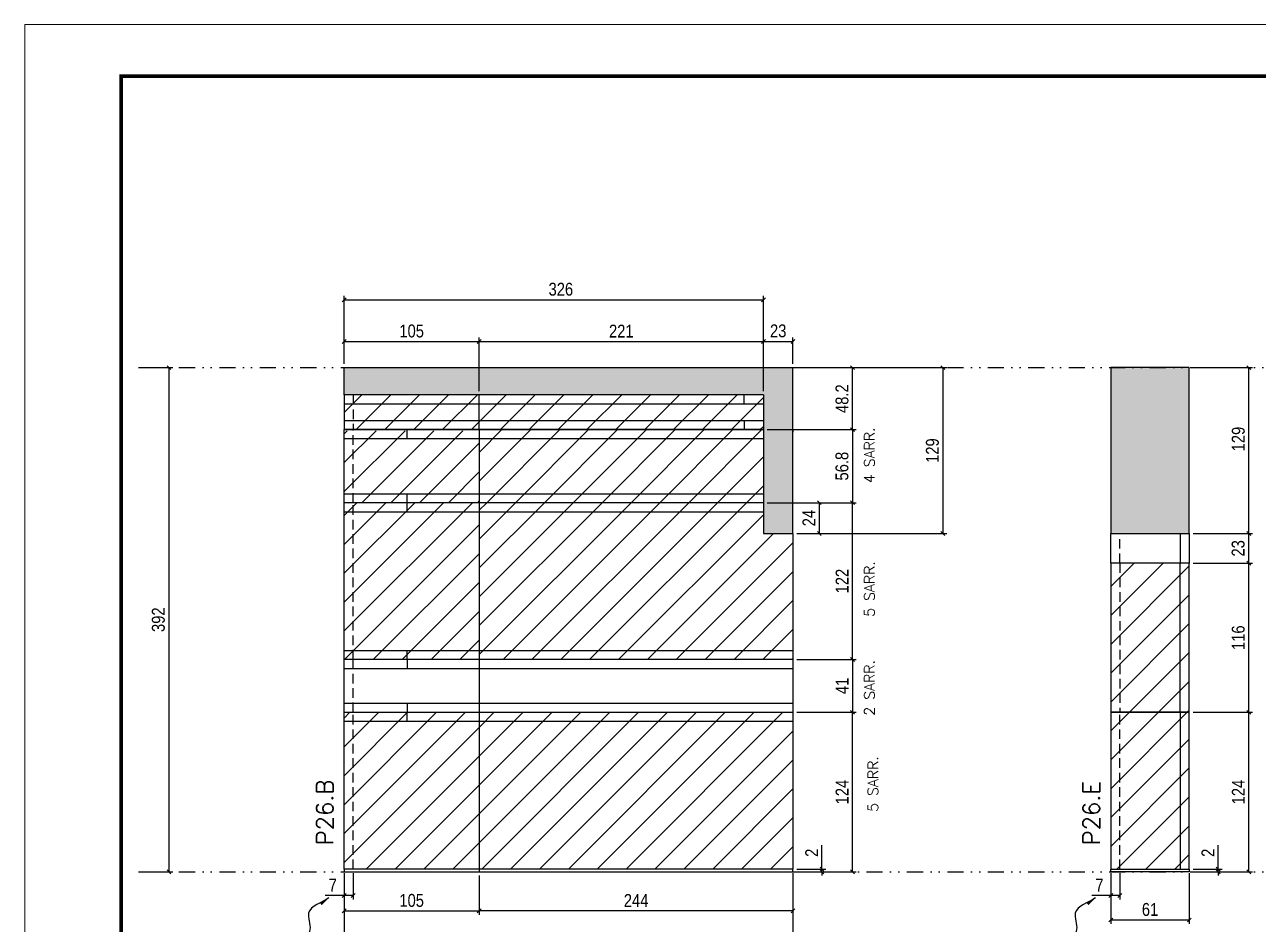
# Model space of a CAD drawing. Extents: x 28748 to 35002, y 14885 to 43501.
# Drawn here: x 33517 to 34476, y 40504 to 41204 of the extents above; entities that cross this region are included whole.
import ezdxf

# ---------------------------------------------------------------- set-up
doc = ezdxf.new("R2010")
doc.units = 0
for name, pattern in [('DASHED', [0.75, 0.5, -0.25]), ('DIVIDE2', [0.625, 0.25, -0.125, 0, -0.125, 0, -0.125]), ('HIDDEN', [0.375, 0.25, -0.125])]:
    doc.linetypes.add(name, pattern=pattern)
for name, color, linetype in [('COTA', 241, 'Continuous'), ('Nível', 160, 'Continuous'), ('Painéis', 200, 'Continuous'), ('SARR_2.2x7', 40, 'Continuous'), ('Sarrafo de Pressão', 42, 'HIDDEN')]:
    doc.layers.add(name, color=color, linetype=linetype)
for name, color, linetype, lineweight in [('Folhas', 255, 'Continuous', 9), ('Hachura', 251, 'Continuous', 9), ('SARRAFO DE PRESSAO', 251, 'DASHED', 9), ('Texto Seção', 7, 'Continuous', 15)]:
    doc.layers.add(name, color=color, linetype=linetype, lineweight=lineweight)
doc.styles.add('COTA TECNICA', font='techl___.ttf', dxfattribs={"height": 10})
doc.styles.add('COTA TECNICA-50', font='techl___.ttf', dxfattribs={"height": 10})
doc.styles.add('REGUA-120', font='ROMANS.shx', dxfattribs={"height": 15})
doc.styles.add('ROMANS', font='romans.shx')
doc.styles.get("Standard").update_dxf_attribs({"font": 'arial.ttf'})
doc.dimstyles.new('COTA PAINEL-50', dxfattribs={"dimtxt": 10, "dimasz": 3, "dimexe": 3, "dimexo": 3, "dimgap": 3, "dimtad": 1, "dimdec": 1, "dimzin": 12, "dimdsep": 46, "dimtxsty": 'COTA TECNICA-50', "dimblk1": 'OBLIQUE', "dimblk2": 'OBLIQUE', "dimsah": 1, "dimcen": 0.9, "dimclrd": 4, "dimclre": 4, "dimclrt": 240, "dimadec": 1, "dimazin": 3, "dimtfac": 1, "dimtdec": 1, "dimtmove": 0, "dimatfit": 3, "dimfxl": 1, "dimtolj": 1, "dimtzin": 12, "dimarcsym": 0})
doc.dimstyles.new('PAINEL', dxfattribs={"dimtxt": 10, "dimasz": 3, "dimexe": 3, "dimexo": 3, "dimgap": 3, "dimtad": 1, "dimdec": 1, "dimzin": 12, "dimdsep": 46, "dimtxsty": 'COTA TECNICA', "dimblk1": 'OBLIQUE', "dimblk2": 'OBLIQUE', "dimsah": 1, "dimcen": 0.9, "dimclrd": 4, "dimclre": 4, "dimclrt": 240, "dimadec": 1, "dimazin": 3, "dimtfac": 1, "dimtdec": 1, "dimtmove": 0, "dimatfit": 3, "dimfxl": 1, "dimtolj": 1, "dimtzin": 12, "dimarcsym": 0})
doc.dimstyles.get("Standard").update_dxf_attribs({"dimtxt": 0.18, "dimasz": 0.18, "dimexe": 0.18, "dimexo": 0.0625, "dimgap": 0.09, "dimtad": 0, "dimtih": 1, "dimtoh": 1, "dimdec": 4, "dimzin": 0, "dimdsep": 46, "dimtxsty": 'Standard', "dimcen": 0.09, "dimadec": 0, "dimazin": 0, "dimtfac": 1, "dimtdec": 4, "dimtofl": 0, "dimtmove": 0, "dimatfit": 3, "dimfxl": 1, "dimtolj": 1, "dimtzin": 0, "dimarcsym": 0})
pattern_1 = [(45, (-100272.658, 8260.539), (-11.2253202, 11.2253202), [])]
pattern_2 = [(45, (0, 19.8), (-11.22532, 11.22532), [])]
pattern_3 = [(45, (0, 41), (-11.22532, 11.22532), [])]

# ---------------------------------------------------------------- blocks, each defined once
blk = doc.blocks.new('9999999999')
at = {"layer": 'Folhas'}
blk.add_lwpolyline([(98138.98, 34190.21), (99623.98, 34190.21), (99623.98, 35240.21), (98138.98, 35240.21)], close=True, dxfattribs=at)
at = {"layer": 'Folhas', "color": 30, "const_width": 3}
blk.add_lwpolyline([(98213.98, 34230.21), (99583.98, 34230.21), (99583.98, 35200.21), (98213.98, 35200.21)], close=True, dxfattribs=at)
blk = doc.blocks.new('_Oblique')
at = {"color": 0, "linetype": 'ByBlock', "lineweight": -2}
blk.add_line((-0.5, -0.5), (0.5, 0.5), dxfattribs=at)
blk = doc.blocks.new('*D1463')
at = {"layer": 'COTA', "color": 4, "linetype": 'ByBlock', "lineweight": -2, "transparency": 16777216}
for p, q in [((33608.34, 40936.88), (33632.06, 40936.88)), ((33629.06, 40936.88), (33629.06, 40544.88)), ((33608.34, 40544.88), (33632.06, 40544.88))]:
    blk.add_line(p, q, dxfattribs=at)
at = {"layer": 'Defpoints', "color": 0, "linetype": 'ByBlock', "transparency": 16777216}
for p in [(33605.34, 40936.88), (33605.34, 40544.88), (33629.06, 40544.88)]:
    blk.add_point(p, dxfattribs=at)
at = {"layer": 'COTA', "color": 4, "linetype": 'ByBlock', "lineweight": -2, "transparency": 16777216, "xscale": 3, "yscale": 3, "zscale": 3}
for p, rotation in [((33629.06, 40936.88), 90), ((33629.06, 40544.88), 270)]:
    blk.add_blockref('_Oblique', p, dxfattribs=dict(at, rotation=rotation))
at = {"layer": 'COTA', "color": 240, "linetype": 'ByBlock', "transparency": 16777216, "insert": (33620.81, 40740.88), "char_height": 10, "attachment_point": 5, "rotation": 90, "style": 'COTA TECNICA'}
blk.add_mtext('\\A1;392', dxfattribs=at)
blk = doc.blocks.new('*D250')
at = {"layer": 'COTA', "color": 4, "lineweight": -2, "transparency": 16777216}
for p, q in [((33765.26, 40543.88), (33765.26, 40479.02)), ((34114.26, 40543.88), (34114.26, 40479.02)), ((34114.26, 40482.02), (33765.26, 40482.02))]:
    blk.add_line(p, q, dxfattribs=at)
at = {"layer": 'Defpoints', "color": 0, "transparency": 16777216}
for p in [(33765.26, 40546.88), (34114.26, 40546.88), (33765.26, 40482.02)]:
    blk.add_point(p, dxfattribs=at)
at = {"layer": 'COTA', "color": 4, "lineweight": -2, "transparency": 16777216, "xscale": 3, "yscale": 3, "zscale": 3, "rotation": 180}
blk.add_blockref('_Oblique', (33765.26, 40482.02), dxfattribs=at)
at = {"layer": 'COTA', "color": 4, "lineweight": -2, "transparency": 16777216, "xscale": 3, "yscale": 3, "zscale": 3}
blk.add_blockref('_Oblique', (34114.26, 40482.02), dxfattribs=at)
at = {"layer": 'COTA', "color": 240, "transparency": 16777216, "insert": (33939.76, 40490.27), "char_height": 10, "attachment_point": 5, "style": 'COTA TECNICA'}
blk.add_mtext('\\A1;349', dxfattribs=at)
blk = doc.blocks.new('*D251')
at = {"layer": 'COTA', "color": 4, "lineweight": -2, "transparency": 16777216}
for p, q in [((33765.26, 40541.88), (33765.26, 40523.37)), ((33772.26, 40543.88), (33772.26, 40523.37)), ((33765.26, 40526.37), (33750.53, 40526.37)), ((33772.26, 40526.37), (33765.26, 40526.37))]:
    blk.add_line(p, q, dxfattribs=at)
at = {"layer": 'Defpoints', "color": 0, "transparency": 16777216}
for p in [(33765.26, 40544.88), (33772.26, 40546.88), (33765.26, 40526.37)]:
    blk.add_point(p, dxfattribs=at)
at = {"layer": 'COTA', "color": 4, "lineweight": -2, "transparency": 16777216, "xscale": 3, "yscale": 3, "zscale": 3, "rotation": 180}
blk.add_blockref('_Oblique', (33765.26, 40526.37), dxfattribs=at)
at = {"layer": 'COTA', "color": 4, "lineweight": -2, "transparency": 16777216, "xscale": 3, "yscale": 3, "zscale": 3}
blk.add_blockref('_Oblique', (33772.26, 40526.37), dxfattribs=at)
at = {"layer": 'COTA', "color": 240, "transparency": 16777216, "insert": (33756.39, 40534.44), "char_height": 10, "attachment_point": 5, "style": 'COTA TECNICA-50'}
blk.add_mtext('\\A1;7', dxfattribs=at)
blk = doc.blocks.new('*D252')
at = {"layer": 'COTA', "color": 4, "lineweight": -2, "transparency": 16777216}
for p, q in [((34117.26, 40668.88), (34163.5, 40668.88)), ((34160.5, 40544.88), (34160.5, 40668.88)), ((34117.26, 40544.88), (34163.5, 40544.88))]:
    blk.add_line(p, q, dxfattribs=at)
at = {"layer": 'Defpoints', "color": 0, "transparency": 16777216}
for p in [(34114.26, 40668.88), (34160.5, 40668.88), (34114.26, 40544.88)]:
    blk.add_point(p, dxfattribs=at)
at = {"layer": 'COTA', "color": 4, "lineweight": -2, "transparency": 16777216, "xscale": 3, "yscale": 3, "zscale": 3}
for p, rotation in [((34160.5, 40668.88), 90), ((34160.5, 40544.88), 270)]:
    blk.add_blockref('_Oblique', p, dxfattribs=dict(at, rotation=rotation))
at = {"layer": 'COTA', "color": 240, "transparency": 16777216, "insert": (34152.43, 40606.88), "char_height": 10, "attachment_point": 5, "rotation": 90, "style": 'COTA TECNICA-50'}
blk.add_mtext('\\A1;124', dxfattribs=at)
blk = doc.blocks.new('*D253')
at = {"layer": 'COTA', "color": 4, "lineweight": -2, "transparency": 16777216}
for p, q in [((34136.79, 40546.88), (34136.79, 40565.68)), ((34117.26, 40546.88), (34139.79, 40546.88)), ((34117.26, 40544.88), (34139.79, 40544.88)), ((34136.79, 40544.88), (34136.79, 40546.88)), ((34136.79, 40544.88), (34136.79, 40541.88))]:
    blk.add_line(p, q, dxfattribs=at)
at = {"layer": 'Defpoints', "color": 0, "transparency": 16777216}
for p in [(34114.26, 40546.88), (34114.26, 40544.88), (34136.79, 40544.88)]:
    blk.add_point(p, dxfattribs=at)
at = {"layer": 'COTA', "color": 4, "lineweight": -2, "transparency": 16777216, "xscale": 3, "yscale": 3, "zscale": 3}
for p, rotation in [((34136.79, 40546.88), 270), ((34136.79, 40544.88), 90)]:
    blk.add_blockref('_Oblique', p, dxfattribs=dict(at, rotation=rotation))
at = {"layer": 'COTA', "color": 240, "transparency": 16777216, "insert": (34128.79, 40559.62), "char_height": 10, "attachment_point": 5, "rotation": 90, "style": 'COTA TECNICA-50'}
blk.add_mtext('\\A1;2', dxfattribs=at)
blk = doc.blocks.new('*D254')
at = {"layer": 'COTA', "color": 4, "linetype": 'ByBlock', "lineweight": -2, "transparency": 16777216}
for p, q in [((34117.26, 40831.88), (34163.5, 40831.88)), ((34160.5, 40709.88), (34160.5, 40831.88)), ((34117.26, 40709.88), (34163.5, 40709.88))]:
    blk.add_line(p, q, dxfattribs=at)
at = {"layer": 'Defpoints', "color": 0, "linetype": 'ByBlock', "transparency": 16777216}
for p in [(34114.26, 40831.88), (34160.5, 40831.88), (34114.26, 40709.88)]:
    blk.add_point(p, dxfattribs=at)
at = {"layer": 'COTA', "color": 4, "linetype": 'ByBlock', "lineweight": -2, "transparency": 16777216, "xscale": 3, "yscale": 3, "zscale": 3}
for p, rotation in [((34160.5, 40831.88), 90), ((34160.5, 40709.88), 270)]:
    blk.add_blockref('_Oblique', p, dxfattribs=dict(at, rotation=rotation))
at = {"layer": 'COTA', "color": 240, "linetype": 'ByBlock', "transparency": 16777216, "insert": (34152.44, 40770.88), "char_height": 10, "attachment_point": 5, "rotation": 90, "style": 'COTA TECNICA'}
blk.add_mtext('\\A1;122', dxfattribs=at)
blk = doc.blocks.new('*D1468')
at = {"layer": 'COTA', "color": 4, "linetype": 'ByBlock', "lineweight": -2, "transparency": 16777216}
for p, q in [((33870.26, 40541.88), (33870.26, 40511.44)), ((34114.26, 40541.88), (34114.26, 40511.44)), ((34114.26, 40514.44), (33870.26, 40514.44))]:
    blk.add_line(p, q, dxfattribs=at)
at = {"layer": 'Defpoints', "color": 0, "linetype": 'ByBlock', "transparency": 16777216}
for p in [(33870.26, 40544.88), (34114.26, 40544.88), (33870.26, 40514.44)]:
    blk.add_point(p, dxfattribs=at)
at = {"layer": 'COTA', "color": 4, "linetype": 'ByBlock', "lineweight": -2, "transparency": 16777216, "xscale": 3, "yscale": 3, "zscale": 3, "rotation": 180}
blk.add_blockref('_Oblique', (33870.26, 40514.44), dxfattribs=at)
at = {"layer": 'COTA', "color": 4, "linetype": 'ByBlock', "lineweight": -2, "transparency": 16777216, "xscale": 3, "yscale": 3, "zscale": 3}
blk.add_blockref('_Oblique', (34114.26, 40514.44), dxfattribs=at)
at = {"layer": 'COTA', "color": 240, "linetype": 'ByBlock', "transparency": 16777216, "insert": (33992.26, 40522.52), "char_height": 10, "attachment_point": 5, "style": 'COTA TECNICA'}
blk.add_mtext('\\A1;244', dxfattribs=at)
blk = doc.blocks.new('*D1469')
at = {"layer": 'COTA', "color": 4, "linetype": 'ByBlock', "lineweight": -2, "transparency": 16777216}
for p, q in [((34117.26, 40888.68), (34163.5, 40888.68)), ((34160.5, 40888.68), (34160.5, 40831.88)), ((34094.26, 40831.88), (34163.5, 40831.88))]:
    blk.add_line(p, q, dxfattribs=at)
at = {"layer": 'Defpoints', "color": 0, "linetype": 'ByBlock', "transparency": 16777216}
for p in [(34114.26, 40888.68), (34091.26, 40831.88), (34160.5, 40831.88)]:
    blk.add_point(p, dxfattribs=at)
at = {"layer": 'COTA', "color": 4, "linetype": 'ByBlock', "lineweight": -2, "transparency": 16777216, "xscale": 3, "yscale": 3, "zscale": 3}
for p, rotation in [((34160.5, 40888.68), 90), ((34160.5, 40831.88), 270)]:
    blk.add_blockref('_Oblique', p, dxfattribs=dict(at, rotation=rotation))
at = {"layer": 'COTA', "color": 240, "linetype": 'ByBlock', "transparency": 16777216, "insert": (34152.37, 40860.28), "char_height": 10, "attachment_point": 5, "rotation": 90, "style": 'COTA TECNICA'}
blk.add_mtext('\\A1;56.8', dxfattribs=at)
blk = doc.blocks.new('*D1297')
at = {"layer": 'COTA', "color": 4, "lineweight": -2, "transparency": 16777216}
for p, q in [((34361.4, 40543.88), (34361.4, 40504.42)), ((34422.4, 40543.88), (34422.4, 40504.42)), ((34361.4, 40507.42), (34422.4, 40507.42))]:
    blk.add_line(p, q, dxfattribs=at)
at = {"layer": 'Defpoints', "color": 0, "transparency": 16777216}
for p in [(34361.4, 40546.88), (34422.4, 40546.88), (34422.4, 40507.42)]:
    blk.add_point(p, dxfattribs=at)
at = {"layer": 'COTA', "color": 4, "lineweight": -2, "transparency": 16777216, "xscale": 3, "yscale": 3, "zscale": 3, "rotation": 180}
blk.add_blockref('_Oblique', (34361.4, 40507.42), dxfattribs=at)
at = {"layer": 'COTA', "color": 4, "lineweight": -2, "transparency": 16777216, "xscale": 3, "yscale": 3, "zscale": 3}
blk.add_blockref('_Oblique', (34422.4, 40507.42), dxfattribs=at)
at = {"layer": 'COTA', "color": 240, "transparency": 16777216, "insert": (34391.9, 40515.53), "char_height": 10, "attachment_point": 5, "style": 'COTA TECNICA'}
blk.add_mtext('\\A1;61', dxfattribs=at)
blk = doc.blocks.new('*D1298')
at = {"layer": 'COTA', "color": 4, "lineweight": -2, "transparency": 16777216}
for p, q in [((34425.4, 40936.88), (34471.64, 40936.88)), ((34468.64, 40807.88), (34468.64, 40936.88)), ((34425.4, 40807.88), (34471.64, 40807.88))]:
    blk.add_line(p, q, dxfattribs=at)
at = {"layer": 'Defpoints', "color": 0, "transparency": 16777216}
for p in [(34422.4, 40936.88), (34468.64, 40936.88), (34422.4, 40807.88)]:
    blk.add_point(p, dxfattribs=at)
at = {"layer": 'COTA', "color": 4, "lineweight": -2, "transparency": 16777216, "xscale": 3, "yscale": 3, "zscale": 3}
for p, rotation in [((34468.64, 40936.88), 90), ((34468.64, 40807.88), 270)]:
    blk.add_blockref('_Oblique', p, dxfattribs=dict(at, rotation=rotation))
at = {"layer": 'COTA', "color": 240, "transparency": 16777216, "insert": (34460.55, 40881.38), "char_height": 10, "attachment_point": 5, "rotation": 90, "style": 'COTA TECNICA'}
blk.add_mtext('\\A1;129', dxfattribs=at)
blk = doc.blocks.new('*D1299')
at = {"layer": 'COTA', "color": 4, "lineweight": -2, "transparency": 16777216}
for p, q in [((34361.4, 40541.88), (34361.4, 40523.37)), ((34368.4, 40543.88), (34368.4, 40523.37)), ((34361.4, 40526.37), (34346.67, 40526.37)), ((34368.4, 40526.37), (34361.4, 40526.37))]:
    blk.add_line(p, q, dxfattribs=at)
at = {"layer": 'Defpoints', "color": 0, "transparency": 16777216}
for p in [(34361.4, 40544.88), (34368.4, 40546.88), (34361.4, 40526.37)]:
    blk.add_point(p, dxfattribs=at)
at = {"layer": 'COTA', "color": 4, "lineweight": -2, "transparency": 16777216, "xscale": 3, "yscale": 3, "zscale": 3, "rotation": 180}
blk.add_blockref('_Oblique', (34361.4, 40526.37), dxfattribs=at)
at = {"layer": 'COTA', "color": 4, "lineweight": -2, "transparency": 16777216, "xscale": 3, "yscale": 3, "zscale": 3}
blk.add_blockref('_Oblique', (34368.4, 40526.37), dxfattribs=at)
at = {"layer": 'COTA', "color": 240, "transparency": 16777216, "insert": (34352.53, 40534.44), "char_height": 10, "attachment_point": 5, "style": 'COTA TECNICA-50'}
blk.add_mtext('\\A1;7', dxfattribs=at)
blk = doc.blocks.new('*D1300')
at = {"layer": 'COTA', "color": 4, "lineweight": -2, "transparency": 16777216}
for p, q in [((34425.4, 40668.88), (34471.64, 40668.88)), ((34468.64, 40544.88), (34468.64, 40668.88)), ((34425.4, 40544.88), (34471.64, 40544.88))]:
    blk.add_line(p, q, dxfattribs=at)
at = {"layer": 'Defpoints', "color": 0, "transparency": 16777216}
for p in [(34422.4, 40668.88), (34468.64, 40668.88), (34422.4, 40544.88)]:
    blk.add_point(p, dxfattribs=at)
at = {"layer": 'COTA', "color": 4, "lineweight": -2, "transparency": 16777216, "xscale": 3, "yscale": 3, "zscale": 3}
for p, rotation in [((34468.64, 40668.88), 90), ((34468.64, 40544.88), 270)]:
    blk.add_blockref('_Oblique', p, dxfattribs=dict(at, rotation=rotation))
at = {"layer": 'COTA', "color": 240, "transparency": 16777216, "insert": (34460.56, 40606.88), "char_height": 10, "attachment_point": 5, "rotation": 90, "style": 'COTA TECNICA-50'}
blk.add_mtext('\\A1;124', dxfattribs=at)
blk = doc.blocks.new('*D1301')
at = {"layer": 'COTA', "color": 4, "lineweight": -2, "transparency": 16777216}
for p, q in [((34444.92, 40546.88), (34444.92, 40565.68)), ((34425.4, 40546.88), (34447.92, 40546.88)), ((34425.4, 40544.88), (34447.92, 40544.88)), ((34444.92, 40544.88), (34444.92, 40546.88)), ((34444.92, 40544.88), (34444.92, 40541.88))]:
    blk.add_line(p, q, dxfattribs=at)
at = {"layer": 'Defpoints', "color": 0, "transparency": 16777216}
for p in [(34422.4, 40546.88), (34422.4, 40544.88), (34444.92, 40544.88)]:
    blk.add_point(p, dxfattribs=at)
at = {"layer": 'COTA', "color": 4, "lineweight": -2, "transparency": 16777216, "xscale": 3, "yscale": 3, "zscale": 3}
for p, rotation in [((34444.92, 40546.88), 270), ((34444.92, 40544.88), 90)]:
    blk.add_blockref('_Oblique', p, dxfattribs=dict(at, rotation=rotation))
at = {"layer": 'COTA', "color": 240, "transparency": 16777216, "insert": (34436.92, 40559.62), "char_height": 10, "attachment_point": 5, "rotation": 90, "style": 'COTA TECNICA-50'}
blk.add_mtext('\\A1;2', dxfattribs=at)
blk = doc.blocks.new('*D1302')
at = {"layer": 'COTA', "color": 4, "linetype": 'ByBlock', "lineweight": -2, "transparency": 16777216}
for p, q in [((34425.4, 40784.88), (34471.64, 40784.88)), ((34468.64, 40668.88), (34468.64, 40784.88)), ((34425.4, 40668.88), (34471.64, 40668.88))]:
    blk.add_line(p, q, dxfattribs=at)
at = {"layer": 'Defpoints', "color": 0, "linetype": 'ByBlock', "transparency": 16777216}
for p in [(34422.4, 40784.88), (34468.64, 40784.88), (34422.4, 40668.88)]:
    blk.add_point(p, dxfattribs=at)
at = {"layer": 'COTA', "color": 4, "linetype": 'ByBlock', "lineweight": -2, "transparency": 16777216, "xscale": 3, "yscale": 3, "zscale": 3}
for p, rotation in [((34468.64, 40784.88), 90), ((34468.64, 40668.88), 270)]:
    blk.add_blockref('_Oblique', p, dxfattribs=dict(at, rotation=rotation))
at = {"layer": 'COTA', "color": 240, "linetype": 'ByBlock', "transparency": 16777216, "insert": (34460.53, 40726.88), "char_height": 10, "attachment_point": 5, "rotation": 90, "style": 'COTA TECNICA'}
blk.add_mtext('\\A1;116', dxfattribs=at)
blk = doc.blocks.new('*D2202')
at = {"layer": 'COTA', "color": 4, "lineweight": -2, "transparency": 16777216}
for p, q in [((33765.26, 40941.04), (33765.26, 40992.61)), ((33765.26, 40989.61), (34091.26, 40989.61)), ((34091.26, 40918.68), (34091.26, 40992.61))]:
    blk.add_line(p, q, dxfattribs=at)
at = {"layer": 'Defpoints', "color": 0, "transparency": 16777216}
for p in [(34091.26, 40989.61), (33765.26, 40938.04), (34091.26, 40915.68)]:
    blk.add_point(p, dxfattribs=at)
at = {"layer": 'COTA', "color": 4, "lineweight": -2, "transparency": 16777216, "xscale": 3, "yscale": 3, "zscale": 3, "rotation": 180}
blk.add_blockref('_Oblique', (33765.26, 40989.61), dxfattribs=at)
at = {"layer": 'COTA', "color": 4, "lineweight": -2, "transparency": 16777216, "xscale": 3, "yscale": 3, "zscale": 3}
blk.add_blockref('_Oblique', (34091.26, 40989.61), dxfattribs=at)
at = {"layer": 'COTA', "color": 240, "transparency": 16777216, "insert": (33933.76, 40997.83), "char_height": 10, "attachment_point": 5, "style": 'COTA TECNICA'}
blk.add_mtext('\\A1;326', dxfattribs=at)
blk = doc.blocks.new('*D2203')
at = {"layer": 'COTA', "color": 4, "lineweight": -2, "transparency": 16777216}
for p, q in [((33870.26, 40918.68), (33870.26, 40960.23)), ((34091.26, 40918.68), (34091.26, 40960.23)), ((33870.26, 40957.23), (34091.26, 40957.23))]:
    blk.add_line(p, q, dxfattribs=at)
at = {"layer": 'Defpoints', "color": 0, "transparency": 16777216}
for p in [(34091.26, 40957.23), (33870.26, 40915.68), (34091.26, 40915.68)]:
    blk.add_point(p, dxfattribs=at)
at = {"layer": 'COTA', "color": 4, "lineweight": -2, "transparency": 16777216, "xscale": 3, "yscale": 3, "zscale": 3, "rotation": 180}
blk.add_blockref('_Oblique', (33870.26, 40957.23), dxfattribs=at)
at = {"layer": 'COTA', "color": 4, "lineweight": -2, "transparency": 16777216, "xscale": 3, "yscale": 3, "zscale": 3}
blk.add_blockref('_Oblique', (34091.26, 40957.23), dxfattribs=at)
at = {"layer": 'COTA', "color": 240, "transparency": 16777216, "insert": (33980.76, 40965.29), "char_height": 10, "attachment_point": 5, "style": 'COTA TECNICA'}
blk.add_mtext('\\A1;221', dxfattribs=at)
blk = doc.blocks.new('*D2204')
at = {"layer": 'COTA', "color": 4, "lineweight": -2, "transparency": 16777216}
for p, q in [((34091.26, 40918.68), (34091.26, 40960.23)), ((34114.26, 40939.88), (34114.26, 40960.23)), ((34091.26, 40957.23), (34114.26, 40957.23))]:
    blk.add_line(p, q, dxfattribs=at)
at = {"layer": 'Defpoints', "color": 0, "transparency": 16777216}
for p in [(34114.26, 40957.23), (34114.26, 40936.88), (34091.26, 40915.68)]:
    blk.add_point(p, dxfattribs=at)
at = {"layer": 'COTA', "color": 4, "lineweight": -2, "transparency": 16777216, "xscale": 3, "yscale": 3, "zscale": 3, "rotation": 180}
blk.add_blockref('_Oblique', (34091.26, 40957.23), dxfattribs=at)
at = {"layer": 'COTA', "color": 4, "lineweight": -2, "transparency": 16777216, "xscale": 3, "yscale": 3, "zscale": 3}
blk.add_blockref('_Oblique', (34114.26, 40957.23), dxfattribs=at)
at = {"layer": 'COTA', "color": 240, "transparency": 16777216, "insert": (34102.76, 40965.45), "char_height": 10, "attachment_point": 5, "style": 'COTA TECNICA'}
blk.add_mtext('\\A1;23', dxfattribs=at)
blk = doc.blocks.new('*D2205')
at = {"layer": 'COTA', "color": 4, "lineweight": -2, "transparency": 16777216}
for p, q in [((34117.26, 40936.88), (34163.5, 40936.88)), ((34160.5, 40888.68), (34160.5, 40936.88)), ((34094.26, 40888.68), (34163.5, 40888.68))]:
    blk.add_line(p, q, dxfattribs=at)
at = {"layer": 'Defpoints', "color": 0, "transparency": 16777216}
for p in [(34114.26, 40936.88), (34160.5, 40936.88), (34091.26, 40888.68)]:
    blk.add_point(p, dxfattribs=at)
at = {"layer": 'COTA', "color": 4, "lineweight": -2, "transparency": 16777216, "xscale": 3, "yscale": 3, "zscale": 3}
for p, rotation in [((34160.5, 40936.88), 90), ((34160.5, 40888.68), 270)]:
    blk.add_blockref('_Oblique', p, dxfattribs=dict(at, rotation=rotation))
at = {"layer": 'COTA', "color": 240, "transparency": 16777216, "insert": (34152.4, 40912.78), "char_height": 10, "attachment_point": 5, "rotation": 90, "style": 'COTA TECNICA'}
blk.add_mtext('\\A1;48.2', dxfattribs=at)
blk = doc.blocks.new('*D2245')
at = {"layer": 'COTA', "color": 4, "lineweight": -2, "transparency": 16777216}
for p, q in [((33765.26, 40939.88), (33765.26, 40960.23)), ((33870.26, 40918.68), (33870.26, 40960.23)), ((33765.26, 40957.23), (33870.26, 40957.23))]:
    blk.add_line(p, q, dxfattribs=at)
at = {"layer": 'Defpoints', "color": 0, "transparency": 16777216}
for p in [(33870.26, 40957.23), (33765.26, 40936.88), (33870.26, 40915.68)]:
    blk.add_point(p, dxfattribs=at)
at = {"layer": 'COTA', "color": 4, "lineweight": -2, "transparency": 16777216, "xscale": 3, "yscale": 3, "zscale": 3, "rotation": 180}
blk.add_blockref('_Oblique', (33765.26, 40957.23), dxfattribs=at)
at = {"layer": 'COTA', "color": 4, "lineweight": -2, "transparency": 16777216, "xscale": 3, "yscale": 3, "zscale": 3}
blk.add_blockref('_Oblique', (33870.26, 40957.23), dxfattribs=at)
at = {"layer": 'COTA', "color": 240, "transparency": 16777216, "insert": (33817.76, 40965.34), "char_height": 10, "attachment_point": 5, "style": 'COTA TECNICA'}
blk.add_mtext('\\A1;105', dxfattribs=at)
blk = doc.blocks.new('*D2246')
at = {"layer": 'COTA', "color": 4, "lineweight": -2, "transparency": 16777216}
for p, q in [((34094.26, 40831.88), (34137.7, 40831.88)), ((34134.7, 40831.88), (34134.7, 40807.88)), ((34117.26, 40807.88), (34137.7, 40807.88))]:
    blk.add_line(p, q, dxfattribs=at)
at = {"layer": 'Defpoints', "color": 0, "transparency": 16777216}
for p in [(34091.26, 40831.88), (34114.26, 40807.88), (34134.7, 40807.88)]:
    blk.add_point(p, dxfattribs=at)
at = {"layer": 'COTA', "color": 4, "lineweight": -2, "transparency": 16777216, "xscale": 3, "yscale": 3, "zscale": 3}
for p, rotation in [((34134.7, 40831.88), 90), ((34134.7, 40807.88), 270)]:
    blk.add_blockref('_Oblique', p, dxfattribs=dict(at, rotation=rotation))
at = {"layer": 'COTA', "color": 240, "transparency": 16777216, "insert": (34126.63, 40819.88), "char_height": 10, "attachment_point": 5, "rotation": 90, "style": 'COTA TECNICA'}
blk.add_mtext('\\A1;24', dxfattribs=at)
blk = doc.blocks.new('*D2425')
at = {"layer": 'COTA', "color": 4, "lineweight": -2, "transparency": 16777216}
for p, q in [((34425.4, 40807.88), (34471.64, 40807.88)), ((34468.64, 40784.88), (34468.64, 40807.88)), ((34425.4, 40784.88), (34471.64, 40784.88))]:
    blk.add_line(p, q, dxfattribs=at)
at = {"layer": 'Defpoints', "color": 0, "transparency": 16777216}
for p in [(34422.4, 40807.88), (34468.64, 40807.88), (34422.4, 40784.88)]:
    blk.add_point(p, dxfattribs=at)
at = {"layer": 'COTA', "color": 4, "lineweight": -2, "transparency": 16777216, "xscale": 3, "yscale": 3, "zscale": 3}
for p, rotation in [((34468.64, 40807.88), 90), ((34468.64, 40784.88), 270)]:
    blk.add_blockref('_Oblique', p, dxfattribs=dict(at, rotation=rotation))
at = {"layer": 'COTA', "color": 240, "transparency": 16777216, "insert": (34460.42, 40796.38), "char_height": 10, "attachment_point": 5, "rotation": 90, "style": 'COTA TECNICA'}
blk.add_mtext('\\A1;23', dxfattribs=at)
blk = doc.blocks.new('*D2427')
at = {"layer": 'COTA', "color": 4, "lineweight": -2, "transparency": 16777216}
for p, q in [((34117.26, 40936.88), (34233.8, 40936.88)), ((34230.8, 40936.88), (34230.8, 40807.88)), ((34117.26, 40807.88), (34233.8, 40807.88))]:
    blk.add_line(p, q, dxfattribs=at)
at = {"layer": 'Defpoints', "color": 0, "transparency": 16777216}
for p in [(34114.26, 40936.88), (34114.26, 40807.88), (34230.8, 40807.88)]:
    blk.add_point(p, dxfattribs=at)
at = {"layer": 'COTA', "color": 4, "lineweight": -2, "transparency": 16777216, "xscale": 3, "yscale": 3, "zscale": 3}
for p, rotation in [((34230.8, 40936.88), 90), ((34230.8, 40807.88), 270)]:
    blk.add_blockref('_Oblique', p, dxfattribs=dict(at, rotation=rotation))
at = {"layer": 'COTA', "color": 240, "transparency": 16777216, "insert": (34222.71, 40872.38), "char_height": 10, "attachment_point": 5, "rotation": 90, "style": 'COTA TECNICA'}
blk.add_mtext('\\A1;129', dxfattribs=at)
blk = doc.blocks.new('*D2428')
at = {"layer": 'COTA', "color": 4, "lineweight": -2, "transparency": 16777216}
for p, q in [((34117.26, 40709.88), (34163.5, 40709.88)), ((34160.5, 40709.88), (34160.5, 40668.88)), ((34117.26, 40668.88), (34163.5, 40668.88))]:
    blk.add_line(p, q, dxfattribs=at)
at = {"layer": 'Defpoints', "color": 0, "transparency": 16777216}
for p in [(34114.26, 40709.88), (34114.26, 40668.88), (34160.5, 40668.88)]:
    blk.add_point(p, dxfattribs=at)
at = {"layer": 'COTA', "color": 4, "lineweight": -2, "transparency": 16777216, "xscale": 3, "yscale": 3, "zscale": 3}
for p, rotation in [((34160.5, 40709.88), 90), ((34160.5, 40668.88), 270)]:
    blk.add_blockref('_Oblique', p, dxfattribs=dict(at, rotation=rotation))
at = {"layer": 'COTA', "color": 240, "transparency": 16777216, "insert": (34152.43, 40689.38), "char_height": 10, "attachment_point": 5, "rotation": 90, "style": 'COTA TECNICA'}
blk.add_mtext('\\A1;41', dxfattribs=at)
blk = doc.blocks.new('*D2439')
at = {"layer": 'COTA', "color": 4, "lineweight": -2, "transparency": 16777216}
for p, q in [((33765.26, 40541.88), (33765.26, 40511.44)), ((33870.26, 40541.88), (33870.26, 40511.44)), ((33765.26, 40514.44), (33870.26, 40514.44))]:
    blk.add_line(p, q, dxfattribs=at)
at = {"layer": 'Defpoints', "color": 0, "transparency": 16777216}
for p in [(33765.26, 40544.88), (33870.26, 40544.88), (33870.26, 40514.44)]:
    blk.add_point(p, dxfattribs=at)
at = {"layer": 'COTA', "color": 4, "lineweight": -2, "transparency": 16777216, "xscale": 3, "yscale": 3, "zscale": 3, "rotation": 180}
blk.add_blockref('_Oblique', (33765.26, 40514.44), dxfattribs=at)
at = {"layer": 'COTA', "color": 4, "lineweight": -2, "transparency": 16777216, "xscale": 3, "yscale": 3, "zscale": 3}
blk.add_blockref('_Oblique', (33870.26, 40514.44), dxfattribs=at)
at = {"layer": 'COTA', "color": 240, "transparency": 16777216, "insert": (33817.76, 40522.55), "char_height": 10, "attachment_point": 5, "style": 'COTA TECNICA'}
blk.add_mtext('\\A1;105', dxfattribs=at)

msp = doc.modelspace()

# ---------------------------------------------------------------- hatches: boundary and pattern name
at = {"layer": 'COTA', "linetype": 'ByBlock'}
h = msp.add_hatch(dxfattribs=at)
h.set_pattern_fill('AR-CONC', color=256, scale=0.03)
h.set_pattern_definition([(50, (0, 41), (5.46554007, -0.47817257), [0.5715, -6.2865]), (355, (0, 41), (-1.05730264, 5.73170536), [0.4572, -5.0292175]), (100.451445, (0.4555, 40.96), (4.4082374, 5.25353256), [0.48570026, -5.34270734]), (46.1842, (0, 42.524), (8.1323712, -1.2612698), [0.85725, -9.42975]), (96.635558, (0.678, 42.419), (7.122124, 7.4227837), [0.7285507, -8.0140682]), (351.184151, (0, 42.524), (7.122124, 7.4227837), [0.685799, -7.543792]), (21, (0.762, 42.143), (4.54843174, -3.06795595), [0.5715, -6.2865]), (326, (0.762, 42.143), (1.85406085, 5.525639), [0.4572, -5.0292]), (71.451445, (1.141, 41.8873), (6.4024926, 2.45768307), [0.48570026, -5.3426981]), (37.5, (0, 41), (0.0926581, 2.536651166), [0, -4.96824, 0, -5.1054, 0, -5.04825]), (7.5, (0, 41), (2.00458988, 3.00541724), [0, -2.91084, 0, -4.85394, 0, -1.92405]), (327.5, (-1.6993, 41), (4.067717855, -0.17186232), [0, -1.905, 0, -5.9436, 0, -7.8867]), (317.5, (-2.4613, 41), (4.44387544, 0.76279473), [0, -2.4765, 0, -3.94716, 0, -5.6007])])
h.paths.add_polyline_path([(34114.26, 40936.88), (33765.26, 40936.88), (33765.26, 40915.68), (34091.26, 40915.68), (34091.26, 40888.68), (34091.26, 40807.88), (34114.26, 40807.88)])
h = msp.add_hatch(dxfattribs=at)
h.set_pattern_fill('AR-CONC', color=256, scale=0.03)
h.set_pattern_definition([(50, (-97095.384, 11768.4645), (5.46554007, -0.47817257), [0.5715, -6.2865]), (355, (-97095.384, 11768.4645), (-1.05730264, 5.73170536), [0.4572, -5.02921753]), (100.4514447, (-97094.9286, 11768.4247), (4.40823741, 5.25353256), [0.48570026, -5.34270734]), (46.1842, (-97095.384, 11769.9885), (8.13237123, -1.26126984), [0.85725, -9.42975]), (96.6355576, (-97094.706, 11769.8834), (7.122124, 7.42278374), [0.7285507, -8.01406824]), (351.184151, (-97095.384, 11769.9885), (7.122124, 7.42278374), [0.685799, -7.54379196]), (21, (-97094.622, 11769.6075), (4.54843174, -3.06795595), [0.5715, -6.2865]), (326, (-97094.622, 11769.6075), (1.85406085, 5.52563898), [0.4572, -5.0292]), (71.451445, (-97094.243, 11769.352), (6.40249258, 2.45768307), [0.48570026, -5.34269813]), (37.5, (-97095.384, 11768.4645), (0.092658098, 2.536651166), [0, -4.96824, 0, -5.1054, 0, -5.04825]), (7.5, (-97095.384, 11768.4645), (2.004589875, 3.005417245), [0, -2.91084, 0, -4.85394, 0, -1.92405]), (327.5, (-97097.0833, 11768.4645), (4.067717855, -0.17186232), [0, -1.905, 0, -5.9436, 0, -7.8867]), (317.5, (-97097.8453, 11768.4645), (4.44387544, 0.76279473), [0, -2.4765, 0, -3.94716, 0, -5.6007])])
h.paths.add_polyline_path([(34361.4, 40807.88), (34422.4, 40807.88), (34422.4, 40936.88), (34361.4, 40936.88)])
at = {"layer": 'Hachura'}
h = msp.add_hatch(dxfattribs=at)
h.set_pattern_fill('ANSI31', color=256, scale=5)
h.set_pattern_definition(pattern_2)
h.paths.add_polyline_path([(33870.26, 40888.68), (33870.26, 40915.68), (33765.26, 40915.68), (33765.26, 40888.68)], flags=17)
h = msp.add_hatch(dxfattribs=at)
h.set_pattern_fill('ANSI31', color=256, scale=5)
h.set_pattern_definition(pattern_2)
h.paths.add_polyline_path([(34091.26, 40888.68), (34091.26, 40915.68), (33870.26, 40915.68), (33870.26, 40888.68)], flags=17)
at = {"layer": 'Hachura', "linetype": 'ByBlock'}
h = msp.add_hatch(dxfattribs=at)
h.set_pattern_fill('ANSI31', color=256, scale=5)
h.set_pattern_definition([(45, (-100272.658, 8279.539), (-11.2253202, 11.2253202), [])])
h.paths.add_polyline_path([(33870.26, 40831.88), (33870.26, 40887.88), (33776.26, 40887.88), (33765.26, 40887.88), (33765.26, 40831.88)])
h = msp.add_hatch(dxfattribs=at)
h.set_pattern_fill('ANSI31', color=256, scale=5)
h.set_pattern_definition(pattern_3)
h.paths.add_polyline_path([(34091.26, 40831.88), (34091.26, 40888.68), (33870.26, 40888.68), (33870.26, 40831.88)], flags=17)
h = msp.add_hatch(dxfattribs=at)
h.set_pattern_fill('ANSI31', color=256, scale=5)
h.set_pattern_definition([(45, (25799.309, 31015.01), (-11.22532, 11.22532), [])])
h.paths.add_polyline_path([(33870.26, 40831.88), (33765.26, 40831.88), (33765.26, 40709.88), (33870.26, 40709.88)])
h = msp.add_hatch(dxfattribs=at)
h.set_pattern_fill('ANSI31', color=256, scale=5)
h.set_pattern_definition(pattern_3)
h.paths.add_polyline_path([(33870.26, 40831.88), (33870.26, 40709.88), (34114.26, 40709.88), (34114.26, 40807.88), (34091.26, 40807.88), (34091.26, 40831.88)])
h = msp.add_hatch(dxfattribs=at)
h.set_pattern_fill('ANSI31', color=256, scale=5)
h.set_pattern_definition(pattern_1)
h.paths.add_polyline_path([(34361.4, 40784.88), (34361.4, 40668.88), (34422.4, 40668.88), (34422.4, 40784.88)])
h = msp.add_hatch(dxfattribs=at)
h.set_pattern_fill('ANSI31', color=256, scale=5)
h.set_pattern_definition(pattern_1)
h.paths.add_polyline_path([(33870.26, 40668.88), (33765.26, 40668.88), (33765.26, 40546.88), (33870.26, 40546.88)])
h = msp.add_hatch(dxfattribs=at)
h.set_pattern_fill('ANSI31', color=256, scale=5)
h.set_pattern_definition(pattern_1)
h.paths.add_polyline_path([(33870.26, 40668.88), (33870.26, 40546.88), (34114.26, 40546.88), (34114.26, 40668.88)])
h = msp.add_hatch(dxfattribs=at)
h.set_pattern_fill('ANSI31', color=256, scale=5)
h.set_pattern_definition(pattern_1)
h.paths.add_polyline_path([(34422.4, 40668.88), (34361.4, 40668.88), (34361.4, 40546.88), (34422.4, 40546.88)])

# ---------------------------------------------------------------- linework, layer by layer
at = {"layer": 'COTA', "linetype": 'ByBlock'}
for p, q in [((33765.26, 40915.68), (33765.26, 40936.88)), ((33765.26, 40936.88), (34114.26, 40936.88)), ((34114.26, 40807.88), (34114.26, 40936.88))]:
    msp.add_line(p, q, dxfattribs=at)
msp.add_lwpolyline([(34361.4, 40807.88), (34422.4, 40807.88), (34422.4, 40936.88), (34361.4, 40936.88)], close=True, dxfattribs=at)
at = {"layer": 'Nível', "color": 4, "linetype": 'DIVIDE2', "ltscale": 50}
for p, q in [((33605.34, 40936.88), (34975.34, 40936.88)), ((33605.34, 40544.88), (34975.34, 40544.88))]:
    msp.add_line(p, q, dxfattribs=at)
at = {"layer": 'Painéis'}
for p, q in [((34091.26, 40915.68), (33765.26, 40915.68)), ((33765.26, 40915.68), (33765.26, 40888.68)), ((33870.26, 40888.68), (33870.26, 40915.68)), ((34091.26, 40915.68), (34091.26, 40888.68)), ((33765.26, 40831.88), (33765.26, 40888.68)), ((33765.26, 40888.68), (34091.26, 40888.68)), ((34091.26, 40888.68), (34091.26, 40807.88)), ((34091.26, 40831.88), (33765.26, 40831.88)), ((34091.26, 40831.88), (33765.26, 40831.88)), ((33765.26, 40709.88), (33765.26, 40831.88)), ((34091.26, 40807.88), (34114.26, 40807.88)), ((34114.26, 40807.88), (34114.26, 40709.88)), ((34361.4, 40807.88), (34422.4, 40807.88)), ((34361.4, 40784.88), (34361.4, 40807.88)), ((34422.4, 40807.88), (34422.4, 40784.88)), ((34361.4, 40784.88), (34361.4, 40668.88)), ((34422.4, 40784.88), (34361.4, 40784.88)), ((34422.4, 40784.88), (34361.4, 40784.88)), ((34422.4, 40668.88), (34422.4, 40784.88)), ((34114.26, 40709.88), (33765.26, 40709.88)), ((33765.26, 40668.88), (33765.26, 40709.88)), ((34114.26, 40709.88), (34114.26, 40668.88)), ((34422.4, 40668.88), (34361.4, 40668.88)), ((34361.4, 40668.88), (34361.4, 40546.88)), ((34361.4, 40668.88), (34422.4, 40668.88)), ((34422.4, 40546.88), (34422.4, 40668.88)), ((34361.4, 40546.88), (34422.4, 40546.88))]:
    msp.add_line(p, q, dxfattribs=at)
at = {"layer": 'Painéis', "linetype": 'ByBlock'}
for p, q in [((33776.26, 40888.68), (33765.26, 40888.68)), ((34091.26, 40888.68), (33776.26, 40888.68)), ((33870.26, 40888.68), (33870.26, 40544.88)), ((34114.26, 40888.68), (34114.26, 40886.68)), ((34114.26, 40668.88), (34114.26, 40546.88))]:
    msp.add_line(p, q, dxfattribs=at)
at = {"layer": 'Painéis'}
for points in [[(34114.26, 40546.88), (33765.26, 40546.88), (33765.26, 40668.88), (34114.26, 40668.88)], [(34114.26, 40546.88), (33765.26, 40546.88), (33765.26, 40544.88), (34114.26, 40544.88)], [(34361.4, 40546.88), (34422.4, 40546.88), (34422.4, 40544.88), (34361.4, 40544.88)]]:
    msp.add_lwpolyline(points, close=True, dxfattribs=at)
at = {"layer": 'SARR_2.2x7'}
for p, q in [((34076.26, 40908.68), (34076.26, 40915.68)), ((33765.26, 40908.68), (34076.26, 40908.68)), ((34076.26, 40908.68), (34091.26, 40908.68)), ((33765.26, 40895.68), (34076.26, 40895.68)), ((34076.26, 40895.68), (34091.26, 40895.68)), ((34076.26, 40895.68), (34076.26, 40888.68)), ((33814.26, 40881.68), (33814.26, 40888.68)), ((33765.26, 40881.68), (33814.26, 40881.68)), ((33814.26, 40881.68), (34091.26, 40881.68)), ((33765.26, 40838.88), (33814.26, 40838.88)), ((33814.26, 40838.88), (34091.26, 40838.88)), ((33814.26, 40831.88), (33814.26, 40838.88)), ((33814.26, 40824.88), (33814.26, 40831.88)), ((33765.26, 40824.88), (33814.26, 40824.88)), ((33814.26, 40824.88), (34091.26, 40824.88)), ((34415.4, 40807.88), (34415.4, 40784.88)), ((34415.4, 40668.88), (34415.4, 40784.88)), ((33765.26, 40716.88), (33814.26, 40716.88)), ((33814.26, 40716.88), (34114.26, 40716.88)), ((33814.26, 40709.88), (33814.26, 40716.88)), ((33765.26, 40702.88), (33814.26, 40702.88)), ((33814.26, 40709.88), (33814.26, 40702.88)), ((33814.26, 40702.88), (34114.26, 40702.88)), ((33765.26, 40675.88), (33814.26, 40675.88)), ((33814.26, 40675.88), (34114.26, 40675.88)), ((33814.26, 40675.88), (33814.26, 40668.88)), ((33814.26, 40661.88), (33814.26, 40668.88)), ((34415.4, 40668.88), (34415.4, 40546.88)), ((33765.26, 40661.88), (33814.26, 40661.88)), ((33814.26, 40661.88), (34114.26, 40661.88))]:
    msp.add_line(p, q, dxfattribs=at)
at = {"layer": 'Sarrafo de Pressão', "ltscale": 30}
for p, q in [((33772.26, 40915.68), (33772.26, 40888.68)), ((33772.26, 40831.88), (33772.26, 40888.68)), ((33772.26, 40888.68), (33772.26, 40888.68)), ((33772.26, 40709.88), (33772.26, 40831.88)), ((34368.4, 40784.88), (34368.4, 40807.88)), ((34368.4, 40784.88), (34368.4, 40668.88)), ((33772.26, 40668.88), (33772.26, 40709.88)), ((33772.26, 40546.88), (33772.26, 40668.88)), ((34368.4, 40546.88), (34368.4, 40668.88))]:
    msp.add_line(p, q, dxfattribs=at)

# ---------------------------------------------------------------- block references
at = {"layer": 'SARRAFO DE PRESSAO', "color": 6, "linetype": 'ByBlock'}
msp.add_blockref('9999999999', (-64622.14, 5963.39), dxfattribs=at)

# ---------------------------------------------------------------- texts
at = {"layer": 'Texto Seção', "linetype": 'Continuous', "style": 'ROMANS'}
for s, p in [('4 SARR.', (34177.7, 40847.13)), ('5 SARR.', (34177.7, 40743.14)), ('2 SARR.', (34177.7, 40666.27)), ('5 SARR.', (34180.41, 40591.5))]:
    msp.add_text(s, height=8, rotation=90, dxfattribs=at).set_placement(p)
at = {"layer": 'Texto Seção', "char_height": 13, "width": 285.3299, "attachment_point": 7, "rotation": 90, "style": 'REGUA-120'}
for s, insert in [('P26.B', (33756.71, 40565.34)), ('P26.E', (34352.73, 40565.34))]:
    msp.add_mtext(s, dxfattribs=dict(at, insert=insert))

# ---------------------------------------------------------------- dimensions: what is measured, and where the dimension line sits
at = {"layer": 'COTA'}
dim = msp.add_linear_dim(base=(34091.26, 40989.61), p1=(33765.26, 40938.04), p2=(34091.26, 40915.68), dimstyle='PAINEL', dxfattribs=at)
dim.commit()
dim.dimension.update_dxf_attribs({"geometry": '*D2202', "text_midpoint": (33933.76, 40989.61), "dimtype": 160})
for base, p1, p2, picture, middle in [((33870.26, 40957.23), (33765.26, 40936.88), (33870.26, 40915.68), '*D2245', (33817.76, 40965.34)), ((34114.26, 40957.23), (34091.26, 40915.68), (34114.26, 40936.88), '*D2204', (34102.76, 40965.45)), ((33870.26, 40514.44), (33765.26, 40544.88), (33870.26, 40544.88), '*D2439', (33817.76, 40522.55))]:
    dim = msp.add_linear_dim(base=base, p1=p1, p2=p2, dimstyle='PAINEL', dxfattribs=at)
    dim.commit()
    dim.dimension.update_dxf_attribs({"geometry": picture, "text_midpoint": middle})
for base, p1, p2, override, picture, middle in [((34091.26, 40957.23), (33870.26, 40915.68), (34091.26, 40915.68), {"dimtmove": 1}, '*D2203', (33980.76, 40965.29)), ((34422.4, 40507.42), (34361.4, 40546.88), (34422.4, 40546.88), {"dimarcsym": 2}, '*D1297', (34391.9, 40515.53))]:
    dim = msp.add_linear_dim(base=base, p1=p1, p2=p2, dimstyle='PAINEL', override=override, dxfattribs=at)
    dim.commit()
    dim.dimension.update_dxf_attribs({"geometry": picture, "text_midpoint": middle})
at = {"layer": 'COTA', "linetype": 'ByBlock'}
dim = msp.add_linear_dim(base=(33629.06, 40544.88), p1=(33605.34, 40936.88), p2=(33605.34, 40544.88), angle=90, dimstyle='PAINEL', dxfattribs=at)
dim.commit()
dim.dimension.update_dxf_attribs({"geometry": '*D1463', "text_midpoint": (33629.06, 40740.88), "dimtype": 160})
at = {"layer": 'COTA'}
for base, p1, p2, angle, dimstyle, picture, middle in [((34160.5, 40936.88), (34091.26, 40888.68), (34114.26, 40936.88), 90, 'PAINEL', '*D2205', (34152.4, 40912.78)), ((34230.8, 40807.88), (34114.26, 40936.88), (34114.26, 40807.88), 90, 'PAINEL', '*D2427', (34222.71, 40872.38)), ((34134.7, 40807.88), (34091.26, 40831.88), (34114.26, 40807.88), 90, 'PAINEL', '*D2246', (34126.63, 40819.88)), ((34468.64, 40807.88), (34422.4, 40784.88), (34422.4, 40807.88), 90, 'PAINEL', '*D2425', (34460.42, 40796.38)), ((34160.5, 40668.88), (34114.26, 40709.88), (34114.26, 40668.88), 90, 'PAINEL', '*D2428', (34152.43, 40689.38)), ((34160.5, 40668.88), (34114.26, 40544.88), (34114.26, 40668.88), 90, 'COTA PAINEL-50', '*D252', (34152.43, 40606.88)), ((34468.64, 40668.88), (34422.4, 40544.88), (34422.4, 40668.88), 90, 'COTA PAINEL-50', '*D1300', (34460.56, 40606.88)), ((33765.26, 40526.37), (33772.26, 40546.88), (33765.26, 40544.88), 180, 'COTA PAINEL-50', '*D251', (33756.39, 40534.44)), ((34361.4, 40526.37), (34368.4, 40546.88), (34361.4, 40544.88), 180, 'COTA PAINEL-50', '*D1299', (34352.53, 40534.44))]:
    dim = msp.add_linear_dim(base=base, p1=p1, p2=p2, angle=angle, dimstyle=dimstyle, dxfattribs=at)
    dim.commit()
    dim.dimension.update_dxf_attribs({"geometry": picture, "text_midpoint": middle})
dim = msp.add_linear_dim(base=(34468.64, 40936.88), p1=(34422.4, 40807.88), p2=(34422.4, 40936.88), angle=90, dimstyle='PAINEL', override={"dimarcsym": 2}, dxfattribs=at)
dim.commit()
dim.dimension.update_dxf_attribs({"geometry": '*D1298', "text_midpoint": (34468.64, 40881.38), "dimtype": 160})
at = {"layer": 'COTA', "linetype": 'ByBlock'}
for base, p1, p2, angle, picture, middle in [((34160.5, 40831.88), (34114.26, 40888.68), (34091.26, 40831.88), 90, '*D1469', (34152.37, 40860.28)), ((34468.64, 40784.88), (34422.4, 40668.88), (34422.4, 40784.88), 90, '*D1302', (34460.53, 40726.88)), ((33870.26, 40514.44), (34114.26, 40544.88), (33870.26, 40544.88), 180, '*D1468', (33992.26, 40522.52))]:
    dim = msp.add_linear_dim(base=base, p1=p1, p2=p2, angle=angle, dimstyle='PAINEL', dxfattribs=at)
    dim.commit()
    dim.dimension.update_dxf_attribs({"geometry": picture, "text_midpoint": middle})
dim = msp.add_linear_dim(base=(34160.5, 40831.88), p1=(34114.26, 40709.88), p2=(34114.26, 40831.88), angle=90, dimstyle='PAINEL', override={"dimtmove": 1}, dxfattribs=at)
dim.commit()
dim.dimension.update_dxf_attribs({"geometry": '*D254', "text_midpoint": (34152.44, 40770.88)})
at = {"layer": 'COTA'}
for base, p1, p2, picture, middle in [((34136.79, 40544.88), (34114.26, 40546.88), (34114.26, 40544.88), '*D253', (34136.79, 40559.62)), ((34444.92, 40544.88), (34422.4, 40546.88), (34422.4, 40544.88), '*D1301', (34444.92, 40559.62))]:
    dim = msp.add_linear_dim(base=base, p1=p1, p2=p2, angle=90, dimstyle='COTA PAINEL-50', dxfattribs=at)
    dim.commit()
    dim.dimension.update_dxf_attribs({"geometry": picture, "text_midpoint": middle, "dimtype": 160})
dim = msp.add_linear_dim(base=(33765.26, 40482.02), p1=(34114.26, 40546.88), p2=(33765.26, 40546.88), angle=180, dimstyle='PAINEL', override={"dimarcsym": 2}, dxfattribs=at)
dim.commit()
dim.dimension.update_dxf_attribs({"geometry": '*D250', "text_midpoint": (33939.76, 40490.27)})

# ---------------------------------------------------------------- leaders
at = {"layer": 'COTA', "path_type": 1}
for points in [[(33753.43, 40524.7), (33737.65, 40512.86), (33738.57, 40499.86), (33733.02, 40490.07)], [(34349.57, 40524.7), (34333.78, 40512.86), (34334.71, 40499.86), (34329.16, 40490.07)]]:
    msp.add_leader(points, dimstyle='Standard', override={"dimasz": 8}, dxfattribs=at)

doc.saveas('drawing.dxf')
